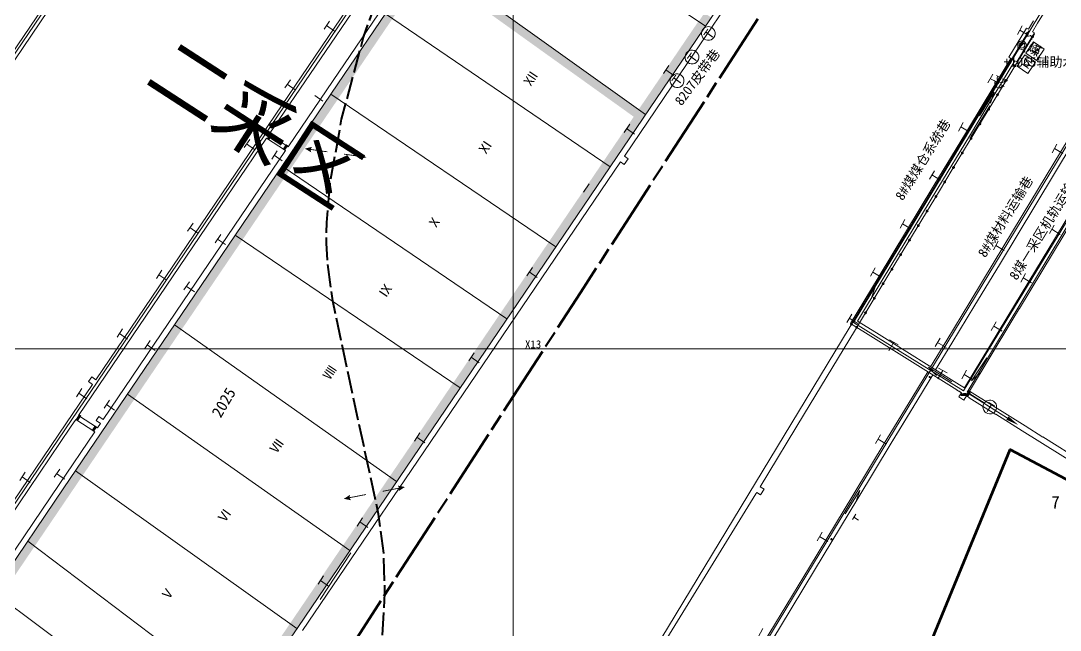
# Model space of a CAD drawing. Header units: inches. Extents: x 19725493 to 19730068, y 4137932 to 4142732.
# Drawn here: x 19727065 to 19727983, y 4139752 to 4140290 of the extents above; entities that cross this region are included whole.
import ezdxf

# ---------------------------------------------------------------- set-up
doc = ezdxf.new("R2010")
doc.units = ezdxf.units.IN
doc.header["$MEASUREMENT"] = 0
doc.linetypes.add('推测向背斜轴', pattern=[0.022, 0.01, -0.002, 0.01])
doc.linetypes.add('采区边界_1', pattern=[0.03, 0.0125, -0.001, 0.003, -0.001, 0.0125])
doc.layers.get('0').update_dxf_attribs({"lineweight": 0})
for name, color, linetype, lineweight in [('2026年下半年衔接计划', 7, 'Continuous', 0), ('主要大巷', 7, 'Continuous', 0), ('保安煤柱', 7, 'Continuous', 0), ('图形修饰', 7, 'Continuous', 0), ('工作面回采月份', 7, 'Continuous', 15), ('工作面编号', 7, 'Continuous', 0), ('次要巷道', 7, 'Continuous', 0), ('煤巷', 7, 'Continuous', 0), ('竖井，斜井名称', 7, 'Continuous', 0), ('经纬网', 7, 'Continuous', 0), ('通风系统图', 7, 'Continuous', 0), ('采区边界线', 7, 'Continuous', 0), ('采空区边界颜色', 7, 'Continuous', 15), ('防灭火', 7, 'Continuous', 5)]:
    doc.layers.add(name, color=color, linetype=linetype, lineweight=lineweight)
doc.layers.add('岩巷', color=30, linetype='Continuous', lineweight=0, true_color=0xff7f00)
doc.styles.add('仿宋', font='')
doc.styles.add('宋体', font='')
doc.styles.add('黑体', font='')
doc.styles.get('仿宋').set_extended_font_data('仿宋')
doc.styles.get('宋体').set_extended_font_data('宋体')
doc.styles.get('黑体').set_extended_font_data('黑体')

# ---------------------------------------------------------------- blocks, each defined once
blk = doc.blocks.new('lr_block_86', base_point=(19727930.44, 4140235.82))
at = {"layer": '通风系统图', "color": 34, "linetype": 'Continuous', "lineweight": 5, "true_color": 0x994c00}
for p, q in [((19727928.96, 4140234.36), (19727924.94, 4140236.71)), ((19727931.11, 4140238.94), (19727927.09, 4140241.3)), ((19727935.95, 4140236.1), (19727932.47, 4140238.14)), ((19727933.8, 4140231.52), (19727930.32, 4140233.56))]:
    blk.add_line(p, q, dxfattribs=at)
for centre in [(19727931.39, 4140238.78), (19727929.23, 4140234.19)]:
    blk.add_arc(centre, 3.85, 149.60431, 329.60431, dxfattribs=at)
blk = doc.blocks.new('一般背斜轴')
for points in [[(0, 27.5), (2.43, 21.48), (0, 22.5), (-2.43, 21.48)], [(2.43, -21.48), (0, -27.5), (-2.43, -21.48), (0, -22.5)]]:
    blk.add_hatch(color=0).paths.add_polyline_path(points, flags=17)
at = {"color": 0, "const_width": 0.75}
for points in [[(0, 22.5), (0, 7.5)], [(0, -22.5), (0, -7.5)]]:
    blk.add_lwpolyline(points, dxfattribs=at)

msp = doc.modelspace()

# ---------------------------------------------------------------- hatches: boundary and pattern name
at = {"true_color": 0x993300}
msp.add_hatch(color=24, dxfattribs=at).paths.add_polyline_path([(19727669.79, 4140284.68), (19727675.03, 4140292.4), (19727669.07, 4140296.44), (19727663.83, 4140288.72)], flags=17)
for points in [[(19727955.58, 4140278.31), (19727955.5, 4140278.76), (19727955.26, 4140279.15), (19727954.9, 4140279.42), (19727954.46, 4140279.55), (19727954.01, 4140279.52), (19727953.6, 4140279.32), (19727953.28, 4140278.99), (19727953.11, 4140278.57), (19727953.1, 4140278.11), (19727953.25, 4140277.68), (19727953.55, 4140277.34), (19727953.95, 4140277.12), (19727954.4, 4140277.06), (19727954.84, 4140277.17), (19727955.22, 4140277.43), (19727955.47, 4140277.8), (19727955.58, 4140278.24)], [(19727960.24, 4140275.49), (19727960.15, 4140275.94), (19727959.91, 4140276.33), (19727959.55, 4140276.6), (19727959.12, 4140276.73), (19727958.66, 4140276.7), (19727958.25, 4140276.5), (19727957.94, 4140276.17), (19727957.76, 4140275.75), (19727957.75, 4140275.29), (19727957.9, 4140274.86), (19727958.2, 4140274.52), (19727958.6, 4140274.3), (19727959.05, 4140274.24), (19727959.49, 4140274.35), (19727959.87, 4140274.61), (19727960.13, 4140274.98), (19727960.23, 4140275.42)], [(19727947.81, 4140265.48), (19727947.73, 4140265.93), (19727947.49, 4140266.32), (19727947.13, 4140266.59), (19727946.69, 4140266.72), (19727946.24, 4140266.69), (19727945.82, 4140266.49), (19727945.51, 4140266.16), (19727945.34, 4140265.74), (19727945.32, 4140265.28), (19727945.48, 4140264.85), (19727945.77, 4140264.51), (19727946.17, 4140264.29), (19727946.62, 4140264.23), (19727947.07, 4140264.34), (19727947.44, 4140264.6), (19727947.7, 4140264.97), (19727947.81, 4140265.41)], [(19727952.46, 4140262.66), (19727952.38, 4140263.11), (19727952.14, 4140263.5), (19727951.78, 4140263.77), (19727951.34, 4140263.9), (19727950.89, 4140263.87), (19727950.48, 4140263.67), (19727950.16, 4140263.34), (19727949.99, 4140262.92), (19727949.98, 4140262.46), (19727950.13, 4140262.03), (19727950.43, 4140261.69), (19727950.83, 4140261.47), (19727951.28, 4140261.41), (19727951.72, 4140261.52), (19727952.1, 4140261.78), (19727952.35, 4140262.15), (19727952.46, 4140262.59)], [(19727940.04, 4140252.65), (19727939.95, 4140253.1), (19727939.71, 4140253.49), (19727939.35, 4140253.76), (19727938.92, 4140253.89), (19727938.46, 4140253.86), (19727938.05, 4140253.66), (19727937.74, 4140253.33), (19727937.56, 4140252.91), (19727937.55, 4140252.45), (19727937.7, 4140252.02), (19727938, 4140251.68), (19727938.4, 4140251.46), (19727938.85, 4140251.4), (19727939.29, 4140251.51), (19727939.67, 4140251.76), (19727939.93, 4140252.14), (19727940.03, 4140252.58)], [(19727944.69, 4140249.83), (19727944.61, 4140250.28), (19727944.37, 4140250.67), (19727944.01, 4140250.94), (19727943.57, 4140251.07), (19727943.12, 4140251.04), (19727942.7, 4140250.84), (19727942.39, 4140250.51), (19727942.22, 4140250.09), (19727942.2, 4140249.63), (19727942.36, 4140249.2), (19727942.65, 4140248.86), (19727943.05, 4140248.64), (19727943.5, 4140248.58), (19727943.95, 4140248.69), (19727944.32, 4140248.95), (19727944.58, 4140249.32), (19727944.69, 4140249.76)], [(19727932.26, 4140239.82), (19727932.18, 4140240.27), (19727931.94, 4140240.65), (19727931.58, 4140240.93), (19727931.14, 4140241.06), (19727930.69, 4140241.03), (19727930.28, 4140240.83), (19727929.96, 4140240.5), (19727929.79, 4140240.08), (19727929.78, 4140239.62), (19727929.93, 4140239.19), (19727930.23, 4140238.85), (19727930.63, 4140238.63), (19727931.08, 4140238.57), (19727931.52, 4140238.68), (19727931.9, 4140238.93), (19727932.15, 4140239.31), (19727932.26, 4140239.75)], [(19727936.92, 4140237), (19727936.83, 4140237.45), (19727936.6, 4140237.83), (19727936.23, 4140238.11), (19727935.8, 4140238.24), (19727935.34, 4140238.21), (19727934.93, 4140238.01), (19727934.62, 4140237.68), (19727934.44, 4140237.26), (19727934.43, 4140236.8), (19727934.58, 4140236.37), (19727934.88, 4140236.03), (19727935.28, 4140235.81), (19727935.73, 4140235.75), (19727936.18, 4140235.86), (19727936.55, 4140236.11), (19727936.81, 4140236.49), (19727936.92, 4140236.93)], [(19727924.49, 4140226.99), (19727924.41, 4140227.44), (19727924.17, 4140227.82), (19727923.81, 4140228.1), (19727923.37, 4140228.23), (19727922.92, 4140228.19), (19727922.51, 4140228), (19727922.19, 4140227.67), (19727922.02, 4140227.25), (19727922.01, 4140226.79), (19727922.16, 4140226.36), (19727922.45, 4140226.02), (19727922.85, 4140225.8), (19727923.31, 4140225.74), (19727923.75, 4140225.85), (19727924.12, 4140226.1), (19727924.38, 4140226.48), (19727924.49, 4140226.92)], [(19727929.14, 4140224.17), (19727929.06, 4140224.62), (19727928.82, 4140225), (19727928.46, 4140225.28), (19727928.02, 4140225.41), (19727927.57, 4140225.38), (19727927.16, 4140225.18), (19727926.85, 4140224.85), (19727926.67, 4140224.43), (19727926.66, 4140223.97), (19727926.81, 4140223.54), (19727927.11, 4140223.2), (19727927.51, 4140222.98), (19727927.96, 4140222.92), (19727928.4, 4140223.03), (19727928.78, 4140223.28), (19727929.04, 4140223.66), (19727929.14, 4140224.1)], [(19727916.72, 4140214.16), (19727916.63, 4140214.61), (19727916.4, 4140214.99), (19727916.03, 4140215.27), (19727915.6, 4140215.4), (19727915.14, 4140215.36), (19727914.73, 4140215.17), (19727914.42, 4140214.84), (19727914.24, 4140214.42), (19727914.23, 4140213.96), (19727914.38, 4140213.53), (19727914.68, 4140213.19), (19727915.08, 4140212.97), (19727915.53, 4140212.91), (19727915.97, 4140213.02), (19727916.35, 4140213.27), (19727916.61, 4140213.65), (19727916.71, 4140214.09)], [(19727921.37, 4140211.34), (19727921.29, 4140211.79), (19727921.05, 4140212.17), (19727920.69, 4140212.45), (19727920.25, 4140212.58), (19727919.8, 4140212.55), (19727919.39, 4140212.35), (19727919.07, 4140212.02), (19727918.9, 4140211.6), (19727918.89, 4140211.14), (19727919.04, 4140210.71), (19727919.33, 4140210.37), (19727919.73, 4140210.15), (19727920.19, 4140210.09), (19727920.63, 4140210.2), (19727921, 4140210.45), (19727921.26, 4140210.83), (19727921.37, 4140211.27)], [(19727908.94, 4140201.33), (19727908.86, 4140201.77), (19727908.62, 4140202.16), (19727908.26, 4140202.44), (19727907.82, 4140202.57), (19727907.37, 4140202.53), (19727906.96, 4140202.34), (19727906.64, 4140202.01), (19727906.47, 4140201.59), (19727906.46, 4140201.13), (19727906.61, 4140200.7), (19727906.91, 4140200.36), (19727907.31, 4140200.14), (19727907.76, 4140200.08), (19727908.2, 4140200.19), (19727908.58, 4140200.44), (19727908.83, 4140200.82), (19727908.94, 4140201.26)], [(19727913.6, 4140198.51), (19727913.51, 4140198.96), (19727913.28, 4140199.34), (19727912.91, 4140199.62), (19727912.48, 4140199.75), (19727912.02, 4140199.71), (19727911.61, 4140199.52), (19727911.3, 4140199.19), (19727911.12, 4140198.77), (19727911.11, 4140198.31), (19727911.26, 4140197.88), (19727911.56, 4140197.54), (19727911.96, 4140197.32), (19727912.41, 4140197.26), (19727912.86, 4140197.37), (19727913.23, 4140197.62), (19727913.49, 4140198), (19727913.6, 4140198.44)], [(19727901.17, 4140188.5), (19727901.09, 4140188.94), (19727900.85, 4140189.33), (19727900.49, 4140189.61), (19727900.05, 4140189.74), (19727899.6, 4140189.7), (19727899.18, 4140189.51), (19727898.87, 4140189.18), (19727898.7, 4140188.76), (19727898.69, 4140188.3), (19727898.84, 4140187.87), (19727899.13, 4140187.53), (19727899.53, 4140187.31), (19727899.99, 4140187.25), (19727900.43, 4140187.35), (19727900.8, 4140187.61), (19727901.06, 4140187.99), (19727901.17, 4140188.43)], [(19727905.82, 4140185.68), (19727905.74, 4140186.13), (19727905.5, 4140186.51), (19727905.14, 4140186.79), (19727904.7, 4140186.92), (19727904.25, 4140186.88), (19727903.84, 4140186.69), (19727903.53, 4140186.36), (19727903.35, 4140185.94), (19727903.34, 4140185.48), (19727903.49, 4140185.05), (19727903.79, 4140184.71), (19727904.19, 4140184.49), (19727904.64, 4140184.43), (19727905.08, 4140184.54), (19727905.46, 4140184.79), (19727905.72, 4140185.17), (19727905.82, 4140185.61)], [(19727893.4, 4140175.67), (19727893.31, 4140176.11), (19727893.08, 4140176.5), (19727892.71, 4140176.78), (19727892.28, 4140176.91), (19727891.82, 4140176.87), (19727891.41, 4140176.68), (19727891.1, 4140176.35), (19727890.92, 4140175.93), (19727890.91, 4140175.47), (19727891.06, 4140175.04), (19727891.36, 4140174.7), (19727891.76, 4140174.48), (19727892.21, 4140174.42), (19727892.65, 4140174.52), (19727893.03, 4140174.78), (19727893.29, 4140175.16), (19727893.39, 4140175.6)], [(19727898.05, 4140172.85), (19727897.97, 4140173.29), (19727897.73, 4140173.68), (19727897.37, 4140173.96), (19727896.93, 4140174.09), (19727896.48, 4140174.05), (19727896.07, 4140173.86), (19727895.75, 4140173.53), (19727895.58, 4140173.11), (19727895.57, 4140172.65), (19727895.72, 4140172.22), (19727896.01, 4140171.88), (19727896.41, 4140171.66), (19727896.87, 4140171.6), (19727897.31, 4140171.7), (19727897.68, 4140171.96), (19727897.94, 4140172.34), (19727898.05, 4140172.78)], [(19727885.62, 4140162.84), (19727885.54, 4140163.28), (19727885.3, 4140163.67), (19727884.94, 4140163.95), (19727884.5, 4140164.08), (19727884.05, 4140164.04), (19727883.64, 4140163.85), (19727883.33, 4140163.52), (19727883.15, 4140163.1), (19727883.14, 4140162.64), (19727883.29, 4140162.21), (19727883.59, 4140161.86), (19727883.99, 4140161.65), (19727884.44, 4140161.59), (19727884.88, 4140161.69), (19727885.26, 4140161.95), (19727885.52, 4140162.33), (19727885.62, 4140162.77)], [(19727890.28, 4140160.02), (19727890.19, 4140160.46), (19727889.96, 4140160.85), (19727889.6, 4140161.13), (19727889.16, 4140161.26), (19727888.7, 4140161.22), (19727888.29, 4140161.03), (19727887.98, 4140160.7), (19727887.81, 4140160.28), (19727887.79, 4140159.82), (19727887.95, 4140159.39), (19727888.24, 4140159.04), (19727888.64, 4140158.83), (19727889.09, 4140158.77), (19727889.54, 4140158.87), (19727889.91, 4140159.13), (19727890.17, 4140159.51), (19727890.28, 4140159.95)], [(19727877.85, 4140150.01), (19727877.77, 4140150.45), (19727877.53, 4140150.84), (19727877.17, 4140151.12), (19727876.73, 4140151.25), (19727876.28, 4140151.21), (19727875.87, 4140151.02), (19727875.55, 4140150.69), (19727875.38, 4140150.27), (19727875.37, 4140149.81), (19727875.52, 4140149.38), (19727875.81, 4140149.03), (19727876.21, 4140148.82), (19727876.67, 4140148.76), (19727877.11, 4140148.86), (19727877.48, 4140149.12), (19727877.74, 4140149.5), (19727877.85, 4140149.94)], [(19727882.5, 4140147.19), (19727882.42, 4140147.63), (19727882.18, 4140148.02), (19727881.82, 4140148.3), (19727881.39, 4140148.43), (19727880.93, 4140148.39), (19727880.52, 4140148.2), (19727880.21, 4140147.87), (19727880.03, 4140147.45), (19727880.02, 4140146.99), (19727880.17, 4140146.56), (19727880.47, 4140146.21), (19727880.87, 4140146), (19727881.32, 4140145.94), (19727881.76, 4140146.04), (19727882.14, 4140146.3), (19727882.4, 4140146.68), (19727882.5, 4140147.12)], [(19727870.08, 4140137.18), (19727869.99, 4140137.62), (19727869.76, 4140138.01), (19727869.39, 4140138.29), (19727868.96, 4140138.42), (19727868.5, 4140138.38), (19727868.09, 4140138.19), (19727867.78, 4140137.86), (19727867.6, 4140137.43), (19727867.59, 4140136.98), (19727867.74, 4140136.55), (19727868.04, 4140136.2), (19727868.44, 4140135.99), (19727868.89, 4140135.93), (19727869.34, 4140136.03), (19727869.71, 4140136.29), (19727869.97, 4140136.67), (19727870.08, 4140137.11)], [(19727874.73, 4140134.36), (19727874.65, 4140134.8), (19727874.41, 4140135.19), (19727874.05, 4140135.47), (19727873.61, 4140135.6), (19727873.16, 4140135.56), (19727872.75, 4140135.37), (19727872.43, 4140135.04), (19727872.26, 4140134.62), (19727872.25, 4140134.16), (19727872.4, 4140133.73), (19727872.69, 4140133.38), (19727873.09, 4140133.17), (19727873.55, 4140133.11), (19727873.99, 4140133.21), (19727874.37, 4140133.47), (19727874.62, 4140133.85), (19727874.73, 4140134.29)], [(19727862.3, 4140124.34), (19727862.22, 4140124.79), (19727861.98, 4140125.18), (19727861.62, 4140125.46), (19727861.18, 4140125.59), (19727860.73, 4140125.55), (19727860.32, 4140125.36), (19727860.01, 4140125.03), (19727859.83, 4140124.6), (19727859.82, 4140124.15), (19727859.97, 4140123.72), (19727860.27, 4140123.37), (19727860.67, 4140123.16), (19727861.12, 4140123.1), (19727861.56, 4140123.2), (19727861.94, 4140123.46), (19727862.2, 4140123.84), (19727862.3, 4140124.28)], [(19727866.96, 4140121.53), (19727866.87, 4140121.97), (19727866.64, 4140122.36), (19727866.28, 4140122.64), (19727865.84, 4140122.77), (19727865.38, 4140122.73), (19727864.97, 4140122.54), (19727864.66, 4140122.21), (19727864.49, 4140121.79), (19727864.47, 4140121.33), (19727864.63, 4140120.9), (19727864.92, 4140120.55), (19727865.32, 4140120.34), (19727865.77, 4140120.28), (19727866.22, 4140120.38), (19727866.59, 4140120.64), (19727866.85, 4140121.02), (19727866.96, 4140121.46)], [(19727854.53, 4140111.51), (19727854.45, 4140111.96), (19727854.21, 4140112.35), (19727853.85, 4140112.63), (19727853.41, 4140112.76), (19727852.96, 4140112.72), (19727852.55, 4140112.53), (19727852.23, 4140112.2), (19727852.06, 4140111.77), (19727852.05, 4140111.32), (19727852.2, 4140110.89), (19727852.49, 4140110.54), (19727852.89, 4140110.33), (19727853.35, 4140110.27), (19727853.79, 4140110.37), (19727854.16, 4140110.63), (19727854.42, 4140111.01), (19727854.53, 4140111.45)], [(19727859.18, 4140108.69), (19727859.1, 4140109.14), (19727858.86, 4140109.53), (19727858.5, 4140109.81), (19727858.07, 4140109.94), (19727857.61, 4140109.9), (19727857.2, 4140109.71), (19727856.89, 4140109.38), (19727856.71, 4140108.95), (19727856.7, 4140108.5), (19727856.85, 4140108.07), (19727857.15, 4140107.72), (19727857.55, 4140107.51), (19727858, 4140107.45), (19727858.44, 4140107.55), (19727858.82, 4140107.81), (19727859.08, 4140108.19), (19727859.18, 4140108.63)], [(19727846.76, 4140098.68), (19727846.67, 4140099.13), (19727846.44, 4140099.52), (19727846.07, 4140099.8), (19727845.64, 4140099.93), (19727845.18, 4140099.89), (19727844.77, 4140099.7), (19727844.46, 4140099.37), (19727844.28, 4140098.94), (19727844.27, 4140098.49), (19727844.42, 4140098.06), (19727844.72, 4140097.71), (19727845.12, 4140097.5), (19727845.57, 4140097.44), (19727846.02, 4140097.54), (19727846.39, 4140097.8), (19727846.65, 4140098.18), (19727846.76, 4140098.62)], [(19727851.41, 4140095.86), (19727851.33, 4140096.31), (19727851.09, 4140096.7), (19727850.73, 4140096.98), (19727850.29, 4140097.11), (19727849.84, 4140097.07), (19727849.43, 4140096.88), (19727849.11, 4140096.55), (19727848.94, 4140096.12), (19727848.93, 4140095.67), (19727849.08, 4140095.24), (19727849.37, 4140094.89), (19727849.77, 4140094.68), (19727850.23, 4140094.62), (19727850.67, 4140094.72), (19727851.04, 4140094.98), (19727851.3, 4140095.36), (19727851.41, 4140095.8)], [(19727838.98, 4140085.85), (19727838.9, 4140086.3), (19727838.66, 4140086.69), (19727838.3, 4140086.97), (19727837.86, 4140087.1), (19727837.41, 4140087.06), (19727837, 4140086.87), (19727836.69, 4140086.53), (19727836.51, 4140086.11), (19727836.5, 4140085.66), (19727836.65, 4140085.23), (19727836.95, 4140084.88), (19727837.35, 4140084.67), (19727837.8, 4140084.61), (19727838.24, 4140084.71), (19727838.62, 4140084.97), (19727838.88, 4140085.35), (19727838.98, 4140085.79)], [(19727843.64, 4140083.03), (19727843.55, 4140083.48), (19727843.32, 4140083.87), (19727842.96, 4140084.15), (19727842.52, 4140084.28), (19727842.06, 4140084.24), (19727841.65, 4140084.05), (19727841.34, 4140083.72), (19727841.17, 4140083.29), (19727841.15, 4140082.84), (19727841.31, 4140082.41), (19727841.6, 4140082.06), (19727842, 4140081.85), (19727842.45, 4140081.79), (19727842.9, 4140081.89), (19727843.27, 4140082.15), (19727843.53, 4140082.53), (19727843.64, 4140082.97)], [(19727831.21, 4140073.02), (19727831.13, 4140073.47), (19727830.89, 4140073.86), (19727830.53, 4140074.14), (19727830.09, 4140074.27), (19727829.64, 4140074.23), (19727829.23, 4140074.03), (19727828.91, 4140073.7), (19727828.74, 4140073.28), (19727828.73, 4140072.83), (19727828.88, 4140072.4), (19727829.17, 4140072.05), (19727829.57, 4140071.83), (19727830.03, 4140071.78), (19727830.47, 4140071.88), (19727830.84, 4140072.14), (19727831.1, 4140072.52), (19727831.21, 4140072.96)], [(19727835.86, 4140070.2), (19727835.78, 4140070.65), (19727835.54, 4140071.04), (19727835.18, 4140071.32), (19727834.75, 4140071.45), (19727834.29, 4140071.41), (19727833.88, 4140071.22), (19727833.57, 4140070.88), (19727833.39, 4140070.46), (19727833.38, 4140070.01), (19727833.53, 4140069.58), (19727833.83, 4140069.23), (19727834.23, 4140069.02), (19727834.68, 4140068.96), (19727835.12, 4140069.06), (19727835.5, 4140069.32), (19727835.76, 4140069.7), (19727835.86, 4140070.14)], [(19727823.44, 4140060.19), (19727823.35, 4140060.64), (19727823.12, 4140061.03), (19727822.75, 4140061.31), (19727822.32, 4140061.44), (19727821.86, 4140061.4), (19727821.45, 4140061.2), (19727821.14, 4140060.87), (19727820.96, 4140060.45), (19727820.95, 4140060), (19727821.1, 4140059.57), (19727821.4, 4140059.22), (19727821.8, 4140059), (19727822.25, 4140058.95), (19727822.7, 4140059.05), (19727823.07, 4140059.31), (19727823.33, 4140059.68), (19727823.44, 4140060.13)], [(19727828.09, 4140057.37), (19727828.01, 4140057.82), (19727827.77, 4140058.21), (19727827.41, 4140058.49), (19727826.97, 4140058.62), (19727826.52, 4140058.58), (19727826.11, 4140058.38), (19727825.79, 4140058.05), (19727825.62, 4140057.63), (19727825.61, 4140057.18), (19727825.76, 4140056.75), (19727826.05, 4140056.4), (19727826.45, 4140056.18), (19727826.91, 4140056.13), (19727827.35, 4140056.23), (19727827.73, 4140056.49), (19727827.98, 4140056.87), (19727828.09, 4140057.31)], [(19727815.66, 4140047.36), (19727815.58, 4140047.81), (19727815.34, 4140048.2), (19727814.98, 4140048.48), (19727814.54, 4140048.61), (19727814.09, 4140048.57), (19727813.68, 4140048.37), (19727813.37, 4140048.04), (19727813.19, 4140047.62), (19727813.18, 4140047.17), (19727813.33, 4140046.74), (19727813.63, 4140046.39), (19727814.03, 4140046.17), (19727814.48, 4140046.11), (19727814.92, 4140046.22), (19727815.3, 4140046.48), (19727815.56, 4140046.85), (19727815.66, 4140047.3)], [(19727820.32, 4140044.54), (19727820.23, 4140044.99), (19727820, 4140045.38), (19727819.64, 4140045.66), (19727819.2, 4140045.79), (19727818.74, 4140045.75), (19727818.33, 4140045.55), (19727818.02, 4140045.22), (19727817.85, 4140044.8), (19727817.83, 4140044.35), (19727817.99, 4140043.92), (19727818.28, 4140043.57), (19727818.68, 4140043.35), (19727819.13, 4140043.3), (19727819.58, 4140043.4), (19727819.95, 4140043.66), (19727820.21, 4140044.04), (19727820.32, 4140044.48)], [(19727807.89, 4140034.53), (19727807.81, 4140034.98), (19727807.57, 4140035.37), (19727807.21, 4140035.65), (19727806.77, 4140035.78), (19727806.32, 4140035.74), (19727805.91, 4140035.54), (19727805.59, 4140035.21), (19727805.42, 4140034.79), (19727805.41, 4140034.34), (19727805.56, 4140033.91), (19727805.85, 4140033.56), (19727806.25, 4140033.34), (19727806.71, 4140033.28), (19727807.15, 4140033.39), (19727807.52, 4140033.65), (19727807.78, 4140034.02), (19727807.89, 4140034.47)], [(19727812.54, 4140031.71), (19727812.46, 4140032.16), (19727812.22, 4140032.55), (19727811.86, 4140032.83), (19727811.43, 4140032.96), (19727810.97, 4140032.92), (19727810.56, 4140032.72), (19727810.25, 4140032.39), (19727810.07, 4140031.97), (19727810.06, 4140031.52), (19727810.21, 4140031.09), (19727810.51, 4140030.74), (19727810.91, 4140030.52), (19727811.36, 4140030.46), (19727811.8, 4140030.57), (19727812.18, 4140030.83), (19727812.44, 4140031.2), (19727812.54, 4140031.65)], [(19727800.12, 4140021.7), (19727800.03, 4140022.15), (19727799.8, 4140022.54), (19727799.43, 4140022.82), (19727799, 4140022.95), (19727798.54, 4140022.91), (19727798.13, 4140022.71), (19727797.82, 4140022.38), (19727797.64, 4140021.96), (19727797.63, 4140021.51), (19727797.78, 4140021.08), (19727798.08, 4140020.73), (19727798.48, 4140020.51), (19727798.93, 4140020.45), (19727799.38, 4140020.56), (19727799.75, 4140020.82), (19727800.01, 4140021.19), (19727800.12, 4140021.64)], [(19727804.77, 4140018.88), (19727804.69, 4140019.33), (19727804.45, 4140019.72), (19727804.09, 4140020), (19727803.65, 4140020.13), (19727803.2, 4140020.09), (19727802.79, 4140019.89), (19727802.47, 4140019.56), (19727802.3, 4140019.14), (19727802.29, 4140018.69), (19727802.44, 4140018.26), (19727802.73, 4140017.91), (19727803.13, 4140017.69), (19727803.59, 4140017.63), (19727804.03, 4140017.74), (19727804.4, 4140018), (19727804.66, 4140018.37), (19727804.77, 4140018.82)]]:
    msp.add_hatch(color=7).paths.add_polyline_path(points, flags=17)
at = {"true_color": 0xff0000}
for points in [[(19727868.73, 4139975.03), (19727868.6, 4139975.47), (19727868.26, 4139975.76), (19727867.81, 4139975.82), (19727867.4, 4139975.63), (19727867.16, 4139975.24), (19727867.17, 4139974.78), (19727867.43, 4139974.41), (19727867.85, 4139974.24), (19727868.3, 4139974.32), (19727868.63, 4139974.63)], [(19727936.04, 4139937.29), (19727945.29, 4139933.2), (19727937.65, 4139939.82), (19727936.85, 4139938.55)], [(19727782, 4139831.72), (19727781.87, 4139832.15), (19727781.52, 4139832.45), (19727781.07, 4139832.51), (19727780.66, 4139832.31), (19727780.42, 4139831.93), (19727780.43, 4139831.47), (19727780.69, 4139831.1), (19727781.11, 4139830.92), (19727781.56, 4139831.01), (19727781.89, 4139831.32)]]:
    msp.add_hatch(color=1, dxfattribs=at).paths.add_polyline_path(points, flags=17)
at = {"layer": '图形修饰', "true_color": 0xffc800}
msp.add_hatch(color=40, dxfattribs=at).paths.add_polyline_path([(19727616.83, 4140206.66), (19727669.79, 4140284.68), (19727663.58, 4140288.89), (19727610.62, 4140210.87)], flags=17)
at = {"layer": '通风系统图', "true_color": 0xff0000}
for points in [[(19727285.41, 4140190.27), (19727282.51, 4140185.96), (19727284.54, 4140184.59), (19727287.44, 4140188.9)], [(19727299.23, 4140180.64), (19727296.33, 4140176.33), (19727298.37, 4140174.96), (19727301.27, 4140179.27)], [(19727902.59, 4139963.43), (19727899.95, 4139958.96), (19727902.06, 4139957.71), (19727904.71, 4139962.18)], [(19727900.63, 4139960.88), (19727895.43, 4139960.69), (19727895.52, 4139958.24), (19727900.72, 4139958.43)], [(19727116.45, 4139942.23), (19727113.55, 4139937.91), (19727115.59, 4139936.55), (19727118.49, 4139940.86)], [(19727130.42, 4139932.31), (19727127.52, 4139928), (19727129.56, 4139926.63), (19727132.46, 4139930.94)]]:
    msp.add_hatch(color=1, dxfattribs=at).paths.add_polyline_path(points, flags=17)
at = {"layer": '采空区边界颜色', "true_color": 0x57149c}
msp.add_hatch(color=194, dxfattribs=at).paths.add_polyline_path([(19726956.33, 4139660.9), (19727421.62, 4140346.4), (19727616.83, 4140206.66), (19727152.66, 4139522.8), (19726956.33, 4139660.9), (19726966.68, 4139662.79), (19727150.74, 4139533.33), (19727606.51, 4140204.82), (19727423.51, 4140335.83), (19726966.68, 4139662.79)], flags=17)
at = {"layer": '防灭火', "true_color": 0xff0000}
msp.add_hatch(color=1, dxfattribs=at).paths.add_polyline_path([(19727936.01, 4139937.42), (19727945.26, 4139933.33), (19727937.62, 4139939.95), (19727936.81, 4139938.68)], flags=17)
msp.add_hatch(color=1, dxfattribs=at).paths.add_polyline_path([(19727936.01, 4139937.42), (19727945.26, 4139933.33), (19727937.62, 4139939.95), (19727936.81, 4139938.68)], flags=17)

# ---------------------------------------------------------------- linework, layer by layer
at = {"color": 1, "lineweight": 9, "true_color": 0xff0000}
for p, q in [((19727903.7, 4139960.97), (19727902.38, 4139958.9)), ((19727903.05, 4139959.96), (19727936.85, 4139938.55))]:
    msp.add_line(p, q, dxfattribs=at)
at = {"color": 1, "lineweight": 5, "true_color": 0xff0000}
for p, q in [((19727799.66, 4139849.13), (19727802.61, 4139853.81)), ((19727805.23, 4139848.72), (19727801.07, 4139851.37))]:
    msp.add_line(p, q, dxfattribs=at)
at = {"color": 18, "lineweight": 5, "true_color": 0x260000, "flags": 128}
for points in [[(19727953.23, 4140267.99), (19727953.11, 4140268.96), (19727952.73, 4140269.87), (19727952.14, 4140270.65), (19727951.36, 4140271.24), (19727950.45, 4140271.62), (19727949.48, 4140271.74), (19727948.51, 4140271.62), (19727947.61, 4140271.24), (19727946.83, 4140270.65), (19727946.24, 4140269.87), (19727945.86, 4140268.96), (19727945.73, 4140267.99), (19727945.86, 4140267.02), (19727946.24, 4140266.12), (19727946.83, 4140265.34), (19727947.61, 4140264.75), (19727948.51, 4140264.37), (19727949.48, 4140264.24), (19727950.45, 4140264.37), (19727951.36, 4140264.75), (19727952.14, 4140265.34), (19727952.73, 4140266.12), (19727953.11, 4140267.02), (19727953.23, 4140267.99)], [(19727951.98, 4140267.99), (19727951.9, 4140268.64), (19727951.65, 4140269.24), (19727951.25, 4140269.76), (19727950.73, 4140270.16), (19727950.13, 4140270.41), (19727949.48, 4140270.49), (19727948.84, 4140270.41), (19727948.23, 4140270.16), (19727947.72, 4140269.76), (19727947.32, 4140269.24), (19727947.07, 4140268.64), (19727946.98, 4140267.99), (19727947.07, 4140267.35), (19727947.32, 4140266.74), (19727947.72, 4140266.23), (19727948.23, 4140265.83), (19727948.84, 4140265.58), (19727949.48, 4140265.49), (19727950.13, 4140265.58), (19727950.73, 4140265.83), (19727951.25, 4140266.23), (19727951.65, 4140266.74), (19727951.9, 4140267.35), (19727951.98, 4140267.99)], [(19727947.07, 4140268.64), (19727948.48, 4140267.24)], [(19727951.25, 4140269.76), (19727947.72, 4140266.23)], [(19727949.48, 4140267.99), (19727947.72, 4140269.76)], [(19727948.84, 4140270.41), (19727950.33, 4140268.89)]]:
    msp.add_lwpolyline(points, dxfattribs=at)
at = {"const_width": 0.25}
for points in [[(19727868.73, 4139975.03, -1), (19727867.13, 4139975.03, -1), (19727868.73, 4139975.03)], [(19727782, 4139831.72, -1), (19727780.39, 4139831.72, -1), (19727782, 4139831.72)]]:
    msp.add_lwpolyline(points, format="xyb", dxfattribs=at)
at = {"layer": '保安煤柱', "color": 1, "lineweight": 60, "true_color": 0xff0000, "flags": 128}
msp.add_lwpolyline([(19728326, 4139426), (19728470, 4139422), (19728425, 4139185), (19728314, 4139208), (19728290, 4139061), (19727943, 4139051), (19727919, 4139065), (19727951, 4139137), (19727924, 4139243), (19727924, 4139279), (19727853, 4139284), (19727820, 4139443), (19727819, 4139518), (19727869, 4139558), (19727867, 4139593), (19727849, 4139692), (19727939, 4139911), (19728179, 4139784), (19728334, 4139663), (19728326, 4139426)], dxfattribs=at)
at = {"layer": '图形修饰', "color": 40, "lineweight": 9, "true_color": 0xffc800}
msp.add_line((19727471.21, 4140419.46), (19727669.79, 4140284.68), dxfattribs=at)
at = {"layer": '岩巷', "color": 30, "linetype": 'Continuous', "lineweight": 9, "true_color": 0xff8000}
msp.add_line((19727818.26, 4140009.68), (19727798.14, 4140022.24), dxfattribs=at)
at = {"layer": '岩巷', "lineweight": 9, "flags": 128}
for points in [[(19727983.14, 4140319.9), (19727963.36, 4140287.38)], [(19727938.02, 4140257.43), (19727953.56, 4140283.08)], [(19727955.23, 4140282.07), (19727953.56, 4140283.08)], [(19727959.84, 4140289.51), (19727955.3, 4140282.03)], [(19727963.36, 4140287.38), (19727958.82, 4140279.9)], [(19727960.49, 4140278.89), (19727944.95, 4140253.23)], [(19727960.49, 4140278.89), (19727958.82, 4140279.9)], [(19727939.83, 4140256.33), (19727916.22, 4140217.36)], [(19727939.83, 4140256.33), (19727938.02, 4140257.43)], [(19727943.34, 4140254.2), (19727919.74, 4140215.23)], [(19727944.95, 4140253.23), (19727943.34, 4140254.2)], [(19727916.22, 4140217.36), (19727899.58, 4140189.91)], [(19727916.22, 4140217.36), (19727899.58, 4140189.91)], [(19727919.74, 4140215.23), (19727903.1, 4140187.78)], [(19727921.07, 4140214.4), (19727904.43, 4140186.94)], [(19727899.58, 4140189.91), (19727871.76, 4140143.97)], [(19727903.1, 4140187.78), (19727875.27, 4140141.84)], [(19727990.41, 4140184.62), (19727957.4, 4140130.14)], [(19727994.86, 4140181.93), (19727961.85, 4140127.45)], [(19727871.76, 4140143.97), (19727822.52, 4140062.7)], [(19727875.27, 4140141.84), (19727826.04, 4140060.57)], [(19727957.4, 4140130.14), (19727925.1, 4140076.83)], [(19727961.85, 4140127.45), (19727929.55, 4140074.13)], [(19727925.1, 4140076.83), (19727903.44, 4140041.12)], [(19727929.55, 4140074.13), (19727907.88, 4140038.43)], [(19727903.44, 4140041.12), (19727883.07, 4140007.51)], [(19727907.88, 4140038.43), (19727887.52, 4140004.82)], [(19727818.26, 4140009.68), (19727891.87, 4139963.72)], [(19727820.91, 4140013.92), (19727894.45, 4139968)], [(19727883.07, 4140007.51), (19727868.83, 4139984)], [(19727887.52, 4140004.82), (19727873.24, 4139981.25)], [(19727866.24, 4139979.72), (19727848.88, 4139951.07)], [(19727870.65, 4139976.97), (19727853.33, 4139948.38)], [(19727896.04, 4139961.11), (19727891.8, 4139963.76)], [(19727894.45, 4139968), (19727898.63, 4139965.39)], [(19727896.57, 4139966.68), (19727898.63, 4139965.39)], [(19727829.6, 4139919.26), (19727849.81, 4139952.62)], [(19727834.05, 4139916.57), (19727854.26, 4139949.92)], [(19727834.05, 4139916.57), (19727854.04, 4139949.42)], [(19727800.07, 4139870.51), (19727829.6, 4139919.26)], [(19727804.52, 4139867.81), (19727834.05, 4139916.57)], [(19727761.76, 4139807.29), (19727800.07, 4139870.51)], [(19727766.21, 4139804.59), (19727804.52, 4139867.81)], [(19727731.66, 4139757.6), (19727761.76, 4139807.29)], [(19727736.1, 4139754.9), (19727766.21, 4139804.59)]]:
    msp.add_lwpolyline(points, dxfattribs=at)
at = {"layer": '岩巷', "color": 30, "linetype": 'Continuous', "lineweight": 9, "true_color": 0xff8000, "flags": 128}
for points in [[(19727822.61, 4140062.64), (19727798.14, 4140022.24)], [(19727826.04, 4140060.57), (19727804.12, 4140024.4)], [(19727820.91, 4140013.92), (19727804.12, 4140024.4)], [(19727896.04, 4139961.11), (19727893.92, 4139962.44)]]:
    msp.add_lwpolyline(points, dxfattribs=at)
at = {"layer": '次要巷道', "color": 1, "linetype": '推测向背斜轴', "lineweight": 40, "ltscale": 2000, "true_color": 0xff0000, "flags": 128}
msp.add_lwpolyline([(19727329.77, 4139514.28), (19727366.68, 4139637.57), (19727376.44, 4139679.32), (19727383.79, 4139731.59), (19727386.71, 4139784.29), (19727385.66, 4139819.38), (19727381, 4139853.95), (19727340.55, 4140042.23), (19727336.06, 4140076.23), (19727334.99, 4140093.2), (19727335.25, 4140111.5), (19727338.6, 4140148.04), (19727348.38, 4140202.64), (19727367.74, 4140274.98), (19727406.57, 4140382.24), (19727471.63, 4140521.91), (19727508.78, 4140589.6), (19727549.26, 4140654.76), (19727643.4, 4140782.03)], dxfattribs=at)
at = {"layer": '煤巷', "lineweight": 9}
for p, q in [((19727024.37, 4140212.46), (19727164.75, 4140419.27)), ((19727028.67, 4140209.53), (19727169.05, 4140416.35)), ((19727649.54, 4140254.85), (19727754.8, 4140409.93)), ((19727653.85, 4140251.93), (19727759.15, 4140407.08)), ((19727421.62, 4140346.4), (19727616.83, 4140206.66)), ((19727248.71, 4140145.79), (19727372.05, 4140327.51)), ((19727284.53, 4140189.3), (19727376.36, 4140324.59)), ((19727340.86, 4140236.68), (19727385.98, 4140303.15)), ((19727345.16, 4140233.76), (19727393.09, 4140304.37)), ((19727387.08, 4140295.52), (19727585.66, 4140160.73)), ((19727405.59, 4139895.44), (19727649.49, 4140254.78)), ((19727598.23, 4140170), (19727653.85, 4140251.93)), ((19727212.55, 4140038.39), (19727345.16, 4140233.76)), ((19727301.27, 4140178.35), (19727340.86, 4140236.68)), ((19727339.01, 4140224.69), (19727537.59, 4140089.91)), ((19727253.01, 4140142.86), (19727282.17, 4140185.82)), ((19727208.25, 4140041.31), (19727298.91, 4140174.87)), ((19727409.89, 4139892.52), (19727594.86, 4140165.03)), ((19727598.17, 4140162.78), (19727594.86, 4140165.03)), ((19727598.17, 4140162.78), (19727601.54, 4140167.75)), ((19727601.54, 4140167.75), (19727598.23, 4140170)), ((19727295.82, 4140161.07), (19727494.4, 4140026.28)), ((19727131.2, 4139972.66), (19727248.71, 4140145.79)), ((19727116.02, 4139941.04), (19727253.01, 4140142.86)), ((19727254.49, 4140100.17), (19727453.07, 4139965.38)), ((19727103.08, 4139877.1), (19727212.55, 4140038.39)), ((19727137.86, 4139937.6), (19727208.25, 4140041.31)), ((19727397, 4139882.79), (19727200.74, 4140020.99)), ((19727124.83, 4139970.94), (19727127.64, 4139975.07)), ((19727128.39, 4139968.52), (19727124.83, 4139970.94)), ((19727131.2, 4139972.66), (19727127.64, 4139975.07)), ((19727104.69, 4139933.6), (19727128.39, 4139968.52)), ((19727355.56, 4139821.73), (19727159.3, 4139959.92)), ((19727896.04, 4139961.11), (19727893.84, 4139957.49)), ((19727903, 4139956.77), (19727926.58, 4139942.04)), ((19727905.58, 4139961.05), (19727952.23, 4139931.92)), ((19727108.99, 4139930.68), (19727113.66, 4139937.56)), ((19727131.42, 4139936.66), (19727133.89, 4139940.3)), ((19727131.42, 4139936.66), (19727135.39, 4139933.96)), ((19727132.76, 4139930.09), (19727135.39, 4139933.96)), ((19727133.89, 4139940.3), (19727137.86, 4139937.6)), ((19727926.38, 4139942.17), (19727949.65, 4139927.64)), ((19726986.98, 4139760.18), (19727104.69, 4139933.6)), ((19726991.28, 4139757.26), (19727108.99, 4139930.68)), ((19727098.78, 4139880.02), (19727130.4, 4139926.61)), ((19727949.65, 4139927.64), (19727965.43, 4139917.78)), ((19727965.43, 4139917.78), (19728050.82, 4139864.47)), ((19727968.01, 4139922.07), (19728053.47, 4139868.71)), ((19727113.24, 4139892.08), (19727308.94, 4139753.05)), ((19727309.6, 4139754.02), (19727405.59, 4139895.44)), ((19727313.9, 4139751.1), (19727409.89, 4139892.52)), ((19726958.03, 4139672.66), (19727098.78, 4139880.02)), ((19726962.34, 4139669.74), (19727103.08, 4139877.1)), ((19727262.89, 4139685.2), (19727071.24, 4139830.19)), ((19727040.52, 4139784.93), (19727233.59, 4139642.03)), ((19727196.45, 4139587.31), (19727309.6, 4139754.02))]:
    msp.add_line(p, q, dxfattribs=at)
at = {"layer": '煤巷', "color": 18, "lineweight": 9, "true_color": 0x260000, "flags": 128}
for points in [[(19727871.93, 4140142.34), (19727955.72, 4140280.6)], [(19727887.95, 4140158.24), (19727960.56, 4140278.09)], [(19727953.74, 4140279.39), (19727953.86, 4140277.1), (19727953.92, 4140276.65), (19727953.97, 4140276.45), (19727954.02, 4140276.31), (19727954.07, 4140276.18), (19727954.11, 4140276.11), (19727954.16, 4140276.04), (19727954.19, 4140275.99), (19727954.22, 4140275.96), (19727954.25, 4140275.93), (19727954.28, 4140275.91), (19727954.31, 4140275.89), (19727954.32, 4140275.89), (19727954.34, 4140275.88), (19727954.37, 4140275.87), (19727954.4, 4140275.86), (19727954.44, 4140275.85), (19727954.51, 4140275.85), (19727954.56, 4140275.85), (19727954.64, 4140275.85), (19727954.82, 4140275.87), (19727955.21, 4140275.96), (19727956.67, 4140276.38), (19727956.96, 4140276.43), (19727957.1, 4140276.44), (19727957.14, 4140276.44), (19727957.23, 4140276.44), (19727957.29, 4140276.43), (19727957.32, 4140276.42), (19727957.36, 4140276.41), (19727957.38, 4140276.41), (19727957.4, 4140276.4), (19727957.43, 4140276.38), (19727957.47, 4140276.36), (19727957.5, 4140276.33), (19727957.54, 4140276.29), (19727957.6, 4140276.23), (19727957.65, 4140276.16), (19727957.72, 4140276.04), (19727957.8, 4140275.87), (19727957.87, 4140275.68), (19727957.98, 4140275.26), (19727958.3, 4140273.1)], [(19727887.95, 4140158.24), (19727876.6, 4140139.51)], [(19727832.67, 4140077.49), (19727871.93, 4140142.34)], [(19727876.6, 4140139.51), (19727837.32, 4140074.67)], [(19727832.67, 4140077.49), (19727796.8, 4140018.29)], [(19727801.45, 4140015.47), (19727837.32, 4140074.67)], [(19727796.8, 4140018.29), (19727611.8, 4139712.96), (19727608.41, 4139707.85), (19727598.62, 4139691.69), (19727596.76, 4139688.61), (19727575.62, 4139653.03), (19727573.82, 4139650.05), (19727541.4, 4139597.26)], [(19727757.52, 4139942.96), (19727801.45, 4140015.47)], [(19727718.28, 4139878.19), (19727757.52, 4139942.96)], [(19727714.51, 4139871.97), (19727614.61, 4139709.64)], [(19727714.51, 4139871.97), (19727715.18, 4139873.08)], [(19727715.18, 4139873.08), (19727718.6, 4139871)], [(19727718.28, 4139878.19), (19727721.7, 4139876.12)], [(19727721.73, 4139876.1), (19727718.63, 4139870.98)]]:
    msp.add_lwpolyline(points, dxfattribs=at)
at = {"layer": '煤巷', "lineweight": 9, "flags": 128}
for points in [[(19727282.17, 4140185.82), (19727298.91, 4140174.87)], [(19727284.53, 4140189.3), (19727301.27, 4140178.35)], [(19728016.14, 4140159.35), (19727942.82, 4140038.33)], [(19727996.21, 4140116.42), (19727947.27, 4140035.63)], [(19727942.85, 4140038.37), (19727936.14, 4140027.29)], [(19727947.33, 4140035.74), (19727940.58, 4140024.6)], [(19727936.16, 4140027.34), (19727898.63, 4139965.39)], [(19727940.65, 4140024.7), (19727903.04, 4139962.63)], [(19727903.04, 4139962.63), (19727905.65, 4139961.01)], [(19727893.84, 4139957.49), (19727898.26, 4139954.73)], [(19727900.45, 4139958.36), (19727898.26, 4139954.73)], [(19727900.45, 4139958.36), (19727903.05, 4139956.73)], [(19727113.66, 4139937.56), (19727130.43, 4139926.59)], [(19727116.02, 4139941.04), (19727132.79, 4139930.07)], [(19727952.24, 4139931.92), (19727968.08, 4139922.03)]]:
    msp.add_lwpolyline(points, dxfattribs=at)
at = {"layer": '煤巷', "color": 30, "linetype": 'Continuous', "lineweight": 9, "true_color": 0xff8000, "flags": 128}
for points in [[(19727702.22, 4139709.02), (19727731.66, 4139757.6)], [(19727706.67, 4139706.32), (19727736.1, 4139754.9)]]:
    msp.add_lwpolyline(points, dxfattribs=at)
at = {"layer": '经纬网', "color": 18, "lineweight": 9, "true_color": 0x260000, "flags": 128}
for points in [[(19727500.09, 4138000), (19727500.09, 4142500)], [(19725999.81, 4140000), (19730000, 4140000)]]:
    msp.add_lwpolyline(points, dxfattribs=at)
at = {"layer": '通风系统图', "color": 1, "linetype": 'Continuous', "lineweight": 20, "true_color": 0xff0000}
for p, q in [((19727912.15, 4140205.75), (19727924.92, 4140226.43)), ((19727924.92, 4140226.43), (19727921.67, 4140216.8)), ((19727807.16, 4140033.97), (19727819.94, 4140054.65)), ((19727819.94, 4140054.65), (19727816.68, 4140045.03)), ((19727918.45, 4139991.97), (19727905.01, 4139971.72)), ((19727887.42, 4139970.7), (19727866.86, 4139983.65)), ((19727866.86, 4139983.65), (19727874.01, 4139976.43)), ((19727905.01, 4139971.72), (19727912.39, 4139978.7)), ((19727793.39, 4139854.26), (19727806.16, 4139874.93)), ((19727806.16, 4139874.93), (19727802.91, 4139865.31))]:
    msp.add_line(p, q, dxfattribs=at)
at = {"layer": '采区边界线', "color": 1, "linetype": '采区边界_1', "lineweight": 50, "ltscale": 5000, "true_color": 0xff0000, "flags": 128}
msp.add_lwpolyline([(19727015.95, 4139210.91), (19727559.81, 4140050.08), (19727752.3, 4140347.07)], dxfattribs=at)
at = {"layer": '防灭火', "color": 5, "linetype": 'Continuous', "lineweight": 5, "true_color": 0x0000ff}
for p, q in [((19726998.52, 4140170.67), (19727427.6, 4140802.9)), ((19726926.59, 4139667.17), (19727616.06, 4140683.65))]:
    msp.add_line(p, q, dxfattribs=at)
at = {"layer": '防灭火', "color": 36, "lineweight": 5, "true_color": 0x7f3f00}
for p, q in [((19727800.68, 4140023.21), (19728125.19, 4140560.29)), ((19727672.08, 4139656.6), (19728179.83, 4140494.26)), ((19728224.24, 4140499.1), (19727897.97, 4139962.82)), ((19727897.97, 4139962.82), (19727800.68, 4140023.21))]:
    msp.add_line(p, q, dxfattribs=at)
at = {"layer": '防灭火', "color": 7, "lineweight": 5}
for p, q in [((19727332.97, 4140282.07), (19727337.79, 4140289.33)), ((19727342.13, 4140280.41), (19727335.03, 4140285.38)), ((19727945.5, 4140277.55), (19727949.78, 4140285.14)), ((19727955.07, 4140276.89), (19727947.64, 4140281.34)), ((19727632.79, 4140242.87), (19727637.61, 4140250.14)), ((19727641.95, 4140241.22), (19727634.85, 4140246.19)), ((19727298.31, 4140230.23), (19727303.12, 4140237.5)), ((19727919.42, 4140234.78), (19727923.71, 4140242.37)), ((19727929, 4140234.12), (19727921.56, 4140238.58)), ((19727307.47, 4140228.58), (19727300.37, 4140233.55)), ((19727331.86, 4140218.44), (19727324.76, 4140223.42)), ((19727598.13, 4140191.04), (19727602.94, 4140198.3)), ((19727607.29, 4140189.39), (19727600.19, 4140194.36)), ((19727262.39, 4140177.56), (19727267.2, 4140184.83)), ((19727262.39, 4140177.56), (19727267.2, 4140184.83)), ((19727271.55, 4140175.91), (19727264.45, 4140180.88)), ((19727286.78, 4140167.43), (19727291.59, 4140174.69)), ((19727286.78, 4140167.43), (19727291.59, 4140174.69)), ((19727295.94, 4140165.78), (19727288.84, 4140170.75)), ((19727562.21, 4140138.37), (19727567.02, 4140145.64)), ((19727562.21, 4140138.37), (19727567.03, 4140145.63)), ((19727212.35, 4140103.68), (19727217.16, 4140110.94)), ((19727212.35, 4140103.68), (19727217.16, 4140110.94)), ((19727221.51, 4140102.02), (19727214.41, 4140107)), ((19727221.51, 4140102.02), (19727214.41, 4140106.99)), ((19727236.73, 4140093.54), (19727241.55, 4140100.81)), ((19727236.74, 4140093.54), (19727241.55, 4140100.81)), ((19727245.9, 4140091.89), (19727238.8, 4140096.86)), ((19727245.9, 4140091.89), (19727238.8, 4140096.86)), ((19727512.17, 4140064.49), (19727516.98, 4140071.75)), ((19727512.17, 4140064.48), (19727516.98, 4140071.75)), ((19727184.75, 4140062.06), (19727189.57, 4140069.32)), ((19727193.92, 4140060.4), (19727186.82, 4140065.38)), ((19727521.33, 4140062.83), (19727514.23, 4140067.8)), ((19727521.33, 4140062.83), (19727514.23, 4140067.8)), ((19727209.14, 4140051.92), (19727213.96, 4140059.19)), ((19727218.3, 4140050.27), (19727211.2, 4140055.24)), ((19727150.09, 4140010.22), (19727154.91, 4140017.49)), ((19727159.25, 4140008.57), (19727152.16, 4140013.54)), ((19727174.48, 4140000.09), (19727179.29, 4140007.35)), ((19727183.64, 4139998.44), (19727176.54, 4140003.41)), ((19727460.72, 4139989.2), (19727465.53, 4139996.46)), ((19727460.72, 4139989.2), (19727465.54, 4139996.46)), ((19727469.88, 4139987.54), (19727462.78, 4139992.52)), ((19727469.88, 4139987.54), (19727462.78, 4139992.51)), ((19727114.17, 4139957.55), (19727118.99, 4139964.82)), ((19727123.33, 4139955.9), (19727116.23, 4139960.87)), ((19727138.56, 4139947.42), (19727143.38, 4139954.68)), ((19727147.72, 4139945.77), (19727140.62, 4139950.74)), ((19727412.8, 4139918.5), (19727417.61, 4139925.77)), ((19727412.8, 4139918.5), (19727417.61, 4139925.77)), ((19727421.96, 4139916.85), (19727414.86, 4139921.82)), ((19727421.96, 4139916.85), (19727414.86, 4139921.82)), ((19727064.13, 4139883.67), (19727068.94, 4139890.93)), ((19727094.5, 4139886.51), (19727099.31, 4139893.78)), ((19727103.66, 4139884.86), (19727096.56, 4139889.83)), ((19727073.29, 4139882.01), (19727066.19, 4139886.99)), ((19727362.04, 4139843.3), (19727366.86, 4139850.56)), ((19727371.44, 4139842.31), (19727364.63, 4139847.1)), ((19727327.62, 4139792.13), (19727332.43, 4139799.39)), ((19727336.78, 4139790.48), (19727329.68, 4139795.45))]:
    msp.add_line(p, q, dxfattribs=at)
at = {"layer": '防灭火', "color": 7, "linetype": 'Continuous', "lineweight": 5}
for p, q in [((19727893.35, 4140192.13), (19727897.63, 4140199.72)), ((19727902.92, 4140191.47), (19727895.49, 4140195.92)), ((19727976.19, 4140172.91), (19727980.48, 4140180.5)), ((19727985.77, 4140172.25), (19727978.34, 4140176.71)), ((19727867.84, 4140149.59), (19727872.13, 4140157.18)), ((19727877.42, 4140148.93), (19727869.98, 4140153.39)), ((19727841.88, 4140106.48), (19727846.17, 4140114.07)), ((19727851.46, 4140105.82), (19727844.02, 4140110.28)), ((19727973.74, 4140101.63), (19727978.02, 4140109.22)), ((19727983.32, 4140100.97), (19727975.88, 4140105.42)), ((19727924.33, 4140087.44), (19727928.61, 4140095.03)), ((19727933.91, 4140086.78), (19727926.47, 4140091.23)), ((19727815.58, 4140063.95), (19727819.86, 4140071.53)), ((19727825.15, 4140063.29), (19727817.72, 4140067.74)), ((19727948.46, 4140058.86), (19727952.75, 4140066.45)), ((19727958.04, 4140058.2), (19727950.61, 4140062.66)), ((19727794.78, 4140023.05), (19727799.07, 4140030.64)), ((19727804.36, 4140022.39), (19727796.93, 4140026.85)), ((19727922.45, 4140016.09), (19727926.73, 4140023.68)), ((19727932.02, 4140015.43), (19727924.59, 4140019.89)), ((19727832.46, 4140007.85), (19727840.05, 4140003.56)), ((19727872.86, 4140001.85), (19727877.15, 4140009.44)), ((19727831.8, 4139998.27), (19727836.26, 4140005.71)), ((19727882.44, 4140001.19), (19727875.01, 4140005.64)), ((19727875.22, 4139973.32), (19727879.67, 4139980.76)), ((19727875.88, 4139982.9), (19727883.47, 4139978.61)), ((19727896.31, 4139973.5), (19727900.6, 4139981.09)), ((19727905.89, 4139972.84), (19727898.46, 4139977.29)), ((19727820.26, 4139916.43), (19727824.54, 4139924.02)), ((19727829.83, 4139915.77), (19727822.4, 4139920.22)), ((19727768.56, 4139830.44), (19727772.85, 4139838.03)), ((19727778.14, 4139829.78), (19727770.7, 4139834.23)), ((19727716.41, 4139745.37), (19727720.7, 4139752.95))]:
    msp.add_line(p, q, dxfattribs=at)
at = {"layer": '防灭火', "color": 200, "lineweight": 5, "true_color": 0xbf00ff}
for p, q in [((19727996.7, 4140120.27), (19727901.01, 4139961.58)), ((19727901.01, 4139961.58), (19727916.04, 4139952.21))]:
    msp.add_line(p, q, dxfattribs=at)
at = {"layer": '防灭火', "color": 1, "linetype": 'Continuous', "lineweight": 5, "true_color": 0xff0000}
msp.add_line((19727903.02, 4139960.09), (19727936.81, 4139938.68), dxfattribs=at)
msp.add_line((19727903.02, 4139960.09), (19727936.81, 4139938.68), dxfattribs=at)
at = {"layer": '防灭火', "color": 3, "lineweight": 5, "true_color": 0x00ff00}
msp.add_line((19727356.66, 4139819.71), (19727329.43, 4139778.66), dxfattribs=at)
at = {"layer": '防灭火', "color": 6, "linetype": 'Continuous', "lineweight": 5, "true_color": 0xff00ff, "flags": 128}
for points in [[(19727668.84, 4140273.38, 1), (19727675.92, 4140283.25, 1), (19727668.84, 4140273.38)], [(19727654.36, 4140252.56, 1), (19727661.45, 4140262.43, 1), (19727654.36, 4140252.56)], [(19727641.27, 4140231.66, 1), (19727648.35, 4140241.54, 1), (19727641.27, 4140231.66)], [(19727926.24, 4139945.32, -1), (19727915.89, 4139951.69, -1), (19727926.24, 4139945.32)]]:
    msp.add_lwpolyline(points, format="xyb", dxfattribs=at)
at = {"layer": '防灭火', "color": 1, "linetype": 'Continuous', "lineweight": 5, "true_color": 0xff0000, "flags": 128}
for points in [[(19727952.81, 4140260.81), (19727959.6, 4140270.85), (19727969.13, 4140264.41), (19727962.33, 4140254.36), (19727952.81, 4140260.81)], [(19727945.21, 4140249.39), (19727952, 4140259.43), (19727961.53, 4140252.99), (19727954.73, 4140242.95), (19727945.21, 4140249.39)]]:
    msp.add_lwpolyline(points, dxfattribs=at)
at = {"layer": '防灭火', "color": 1, "true_color": 0xff0000, "const_width": 0.4}
msp.add_lwpolyline([(19727936.01, 4139937.42), (19727945.26, 4139933.33), (19727937.62, 4139939.95), (19727936.81, 4139938.68), (19727936.01, 4139937.42)], dxfattribs=at)
msp.add_lwpolyline([(19727936.01, 4139937.42), (19727945.26, 4139933.33), (19727937.62, 4139939.95), (19727936.81, 4139938.68), (19727936.01, 4139937.42)], dxfattribs=at)
at = {"layer": '防灭火', "color": 1, "true_color": 0xff0000}
msp.add_lwpolyline([(19727936.01, 4139937.42, 0.2, 0.2, 0), (19727945.26, 4139933.33, 0.2, 0.2, 0), (19727937.62, 4139939.95, 0.2, 0.2, 0), (19727936.81, 4139938.68, 0.2, 0.2, 0), (19727936.01, 4139937.42, 0, 0, 0)], format="xyseb", dxfattribs=at)
at = {"layer": '防灭火', "const_width": 0.4}
msp.add_lwpolyline([(19727781.96, 4139831.86, -1), (19727780.36, 4139831.86, -1), (19727781.96, 4139831.86)], format="xyb", dxfattribs=at)
msp.add_lwpolyline([(19727781.96, 4139831.86, -1), (19727780.36, 4139831.86, -1), (19727781.96, 4139831.86)], format="xyb", dxfattribs=at)

# ---------------------------------------------------------------- block references
at = {"layer": '次要巷道', "color": 1, "true_color": 0xff0000}
for p, rotation in [((19727343.18, 4140172.82), 262.0073448731004), ((19727377.36, 4139872.72), 280.9244991785223)]:
    msp.add_blockref('一般背斜轴', p, dxfattribs=dict(at, rotation=rotation))
at = {"layer": '通风系统图'}
msp.add_blockref('lr_block_86', (19727930.44, 4140235.82), dxfattribs=at)

# ---------------------------------------------------------------- texts
at = {"color": 7, "style": '黑体'}
msp.add_text('X13', height=7, dxfattribs=at).set_placement((19727510.48, 4140000.43))
at = {"layer": '2026年下半年衔接计划', "color": 1, "true_color": 0xff0000, "style": '宋体'}
msp.add_text('7', height=11.07, rotation=359.38333, dxfattribs=at).set_placement((19727975.28, 4139858.98))
at = {"layer": '主要大巷', "color": 18, "true_color": 0x260000, "style": '仿宋'}
msp.add_text('8207皮带巷', height=8.5, rotation=53.56989, dxfattribs=at).set_placement((19727648.83, 4140213.95))
at = {"layer": '主要大巷', "color": 7, "style": '仿宋'}
for s, p in [('8#煤煤仓系统巷', (19727844.24, 4140130.17)), ('8煤一采区机轨运输巷', (19727944.9, 4140059.83)), ('8#煤材料运输巷', (19727917.2, 4140079.83))]:
    msp.add_text(s, height=8.5, rotation=58.37982, dxfattribs=at).set_placement(p)
at = {"layer": '工作面回采月份', "color": 7, "style": '宋体'}
for s, p in [('Ⅻ', (19727515.78, 4140231.37)), ('Ⅺ', (19727475.61, 4140170.82)), ('Ⅹ', (19727430.57, 4140104.5)), ('Ⅸ', (19727387.41, 4140044.14)), ('Ⅷ', (19727338.15, 4139972))]:
    msp.add_text(s, height=8.5, rotation=56.34176, dxfattribs=at).set_placement(p)
at = {"layer": '工作面编号', "color": 7, "style": '宋体'}
msp.add_text('2025', height=10, rotation=59.40072, dxfattribs=at).set_placement((19727241.56, 4139938.26))
at = {"layer": '次要巷道', "color": 7, "style": '仿宋'}
msp.add_text('+1065辅助水平采区变电所', height=8.5, rotation=359.79737, dxfattribs=at).set_placement((19727933.24, 4140249.02))
at = {"layer": '煤巷', "style": '宋体'}
for s, p in [('Ⅶ', (19727291.11, 4139907.03)), ('Ⅵ', (19727245.07, 4139845.77)), ('Ⅴ', (19727194.65, 4139776.52))]:
    msp.add_text(s, height=8.5, rotation=54.52037, dxfattribs=at).set_placement(p)
at = {"layer": '竖井，斜井名称', "color": 7, "style": '黑体'}
msp.add_text('煤', height=8.5, rotation=332.70125, dxfattribs=at).set_placement((19727953.32, 4140263.09))
at = {"layer": '采区边界线', "color": 1, "true_color": 0xff0000, "style": '宋体'}
msp.add_text('二采区', height=50, rotation=327.05895, dxfattribs=at).set_placement((19727172.51, 4140234.2))
at = {"layer": '防灭火', "color": 6, "true_color": 0xff00ff, "char_height": 8.1, "width": 6.9128, "attachment_point": 1, "style": '宋体'}
for insert, rotation in [((19727667.76, 4140277.05), 54.0055), ((19727653.28, 4140256.23), 54.0055), ((19727639.51, 4140236.59), 54.0055), ((19727920.04, 4139953.17), 328.74365)]:
    msp.add_mtext('\\pxsm0.96,ql;\\fArial|b0|i0;T\\f宋体|b0|i0;\\P\\f宋体|b0|i0;\\f宋体|b0|i0;\\P', dxfattribs=dict(at, insert=insert, rotation=rotation))
at = {"layer": '防灭火', "color": 1, "true_color": 0xff0000, "attachment_point": 1, "rotation": 55.92314, "style": '宋体'}
for s, insert, char_height, width in [('\\pxsm0.96,ql;\\fArial|b0|i0;S\\f宋体|b0|i0;\\P\\f宋体|b0|i0;\\f宋体|b0|i0;\\P', (19727956.76, 4140262.15), 6.75, 6.2903), ('\\pxsm0.96,ql;\\fArial|b0|i0;\\H6.75;M\\H3.375;\\f宋体|b0|i0;\\P\\f宋体|b0|i0;\\f宋体|b0|i0;\\P', (19727949.21, 4140250.19), 3.375, 7.8558)]:
    msp.add_mtext(s, dxfattribs=dict(at, insert=insert, char_height=char_height, width=width))

doc.saveas('drawing.dxf')
